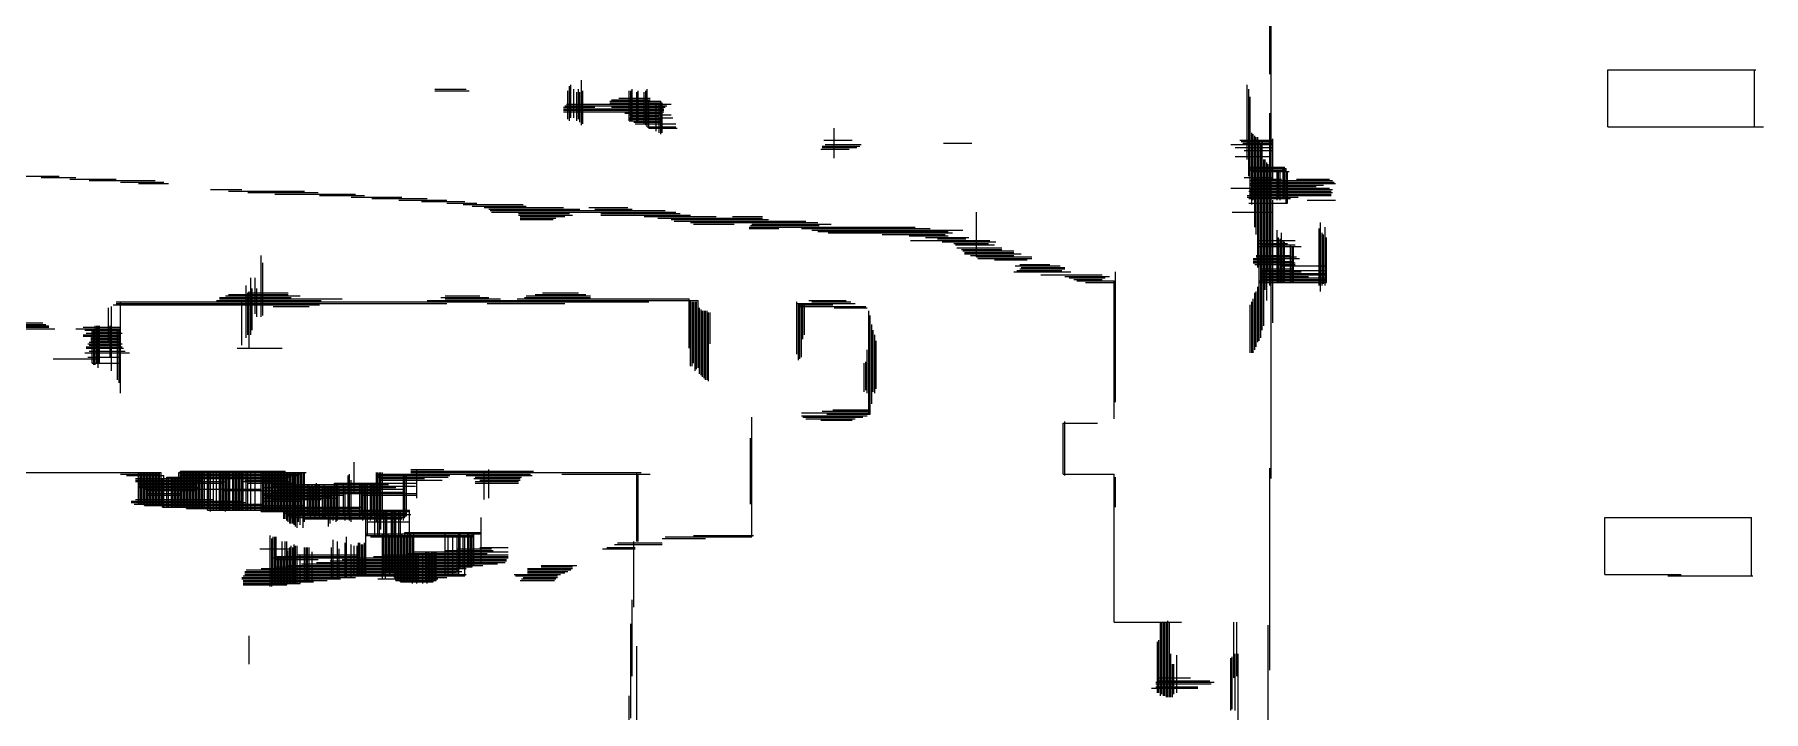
# Model space of a CAD drawing. Extents: x -18.1 to 24.4, y -13.4 to 16.4.
# Drawn here: x 2.5 to 14.06, y 1.56 to 6.08 of the extents above; entities that cross this region are included whole.
import ezdxf

# ---------------------------------------------------------------- set-up
doc = ezdxf.new("R2010")
doc.units = 0
doc.layers.add('1-0_REZ', color=7, linetype='CONTINUOUS')

msp = doc.modelspace()

# ---------------------------------------------------------------- linework, layer by layer
at = {"layer": '1-0_REZ'}
for p, q in [((10.76, 5.81), (10.76, 6.16)), ((10.77, 3.11), (10.77, 6.16)), ((13.02, 5.84), (14.01, 5.84)), ((13.02, 5.46), (13.02, 5.84)), ((14, 5.46), (14, 5.84)), ((5.18, 5.71), (5.39, 5.71)), ((5.18, 5.7), (5.41, 5.7)), ((6.07, 5.51), (6.07, 5.7)), ((6.08, 5.5), (6.08, 5.73)), ((6.09, 5.52), (6.09, 5.74)), ((6.11, 5.52), (6.11, 5.71)), ((6.13, 5.5), (6.13, 5.69)), ((6.14, 5.51), (6.14, 5.71)), ((6.15, 5.49), (6.15, 5.69)), ((6.16, 5.47), (6.16, 5.77)), ((6.17, 5.48), (6.17, 5.7)), ((6.48, 5.5), (6.48, 5.7)), ((6.49, 5.5), (6.49, 5.7)), ((6.5, 5.5), (6.5, 5.71)), ((6.53, 5.49), (6.53, 5.69)), ((6.54, 5.49), (6.54, 5.7)), ((6.58, 5.48), (6.58, 5.69)), ((6.59, 5.47), (6.59, 5.7)), ((6.6, 5.46), (6.6, 5.71)), ((10.61, 5.24), (10.61, 5.74)), ((10.62, 5.13), (10.62, 5.71)), ((6.04, 5.59), (6.25, 5.59)), ((6.04, 5.58), (6.71, 5.58)), ((6.04, 5.57), (6.71, 5.57)), ((6.04, 5.56), (6.71, 5.56)), ((6.05, 5.6), (6.73, 5.6)), ((6.06, 5.61), (6.76, 5.61)), ((6.35, 5.63), (6.69, 5.63)), ((6.35, 5.62), (6.7, 5.62)), ((6.36, 5.64), (6.62, 5.64)), ((6.36, 5.59), (6.72, 5.59)), ((6.41, 5.65), (6.62, 5.65)), ((6.45, 5.55), (6.69, 5.55)), ((6.61, 5.45), (6.61, 5.64)), ((6.66, 5.43), (6.66, 5.62)), ((6.68, 5.42), (6.68, 5.62)), ((6.69, 5.41), (6.69, 5.63)), ((6.7, 5.42), (6.7, 5.62)), ((10.63, 4.99), (10.63, 5.66)), ((10.76, 4.4), (10.76, 5.55)), ((6.48, 5.54), (6.76, 5.54)), ((6.48, 5.52), (6.77, 5.52)), ((6.48, 5.51), (6.69, 5.51)), ((6.48, 5.5), (6.69, 5.5)), ((6.49, 5.53), (6.68, 5.53)), ((6.51, 5.49), (6.7, 5.49)), ((6.52, 5.48), (6.79, 5.48)), ((6.6, 5.46), (6.79, 5.46)), ((6.61, 5.45), (6.8, 5.45)), ((7.85, 5.25), (7.85, 5.45)), ((13.02, 5.46), (14.06, 5.46)), ((7.77, 5.33), (8.02, 5.33)), ((7.77, 5.32), (8, 5.32)), ((7.78, 5.37), (7.97, 5.37)), ((7.79, 5.34), (8.03, 5.34)), ((8.58, 5.35), (8.77, 5.35)), ((10.5, 5.34), (10.78, 5.34)), ((10.53, 5.32), (10.78, 5.32)), ((10.56, 5.37), (10.78, 5.37)), ((10.57, 5.36), (10.78, 5.36)), ((10.58, 5.35), (10.78, 5.35)), ((10.64, 4.94), (10.64, 5.42)), ((10.65, 4.97), (10.65, 5.41)), ((10.66, 4.79), (10.66, 5.4)), ((10.67, 4.74), (10.67, 5.39)), ((10.68, 4.52), (10.68, 5.39)), ((10.69, 4.03), (10.69, 5.37)), ((10.7, 4.05), (10.7, 5.35)), ((10.71, 4.1), (10.71, 5.37)), ((10.78, 5.1), (10.78, 5.38)), ((7.76, 5.31), (7.95, 5.31)), ((10.53, 5.26), (10.77, 5.26)), ((10.59, 5.3), (10.78, 5.3)), ((10.72, 4.13), (10.72, 5.24)), ((10.73, 4.37), (10.73, 5.24)), ((10.74, 4.3), (10.74, 5.22)), ((10.75, 4.49), (10.75, 5.21)), ((2.42, 5.13), (2.67, 5.13)), ((2.55, 5.12), (2.78, 5.12)), ((2.74, 5.11), (3.05, 5.11)), ((2.87, 5.1), (3.31, 5.1)), ((3.08, 5.09), (3.37, 5.09)), ((10.59, 5.12), (10.78, 5.12)), ((10.62, 5.19), (10.86, 5.19)), ((10.62, 5.18), (10.87, 5.18)), ((10.62, 5.17), (10.87, 5.17)), ((10.63, 5.1), (11.18, 5.1)), ((10.64, 5.16), (10.89, 5.16)), ((10.64, 5.11), (10.84, 5.11)), ((10.64, 5.09), (11.19, 5.09)), ((10.81, 4.97), (10.81, 5.17)), ((10.82, 4.98), (10.82, 5.17)), ((10.83, 4.97), (10.83, 5.16)), ((10.85, 4.99), (10.85, 5.19)), ((10.86, 4.98), (10.86, 5.19)), ((10.87, 4.95), (10.87, 5.18)), ((10.88, 4.95), (10.88, 5.16)), ((10.94, 5.11), (11.16, 5.11)), ((3.2, 5.08), (3.4, 5.08)), ((3.68, 5.04), (3.89, 5.04)), ((3.8, 5.03), (4.31, 5.03)), ((3.93, 5.02), (4.4, 5.02)), ((4.11, 5.01), (4.65, 5.01)), ((4.41, 5), (4.71, 5)), ((4.62, 4.99), (4.96, 4.99)), ((4.76, 4.98), (5.13, 4.98)), ((4.94, 4.97), (5.26, 4.97)), ((10.5, 5.05), (11.16, 5.05)), ((10.61, 5), (11.17, 5)), ((10.61, 4.99), (10.95, 4.99)), ((10.62, 5.03), (11.17, 5.03)), ((10.62, 4.98), (10.9, 4.98)), ((10.63, 5.08), (11.2, 5.08)), ((10.63, 5.07), (11.12, 5.07)), ((10.63, 5.04), (11.18, 5.04)), ((10.63, 5.02), (11.18, 5.02)), ((10.63, 5.01), (11.17, 5.01)), ((10.64, 5.06), (11.07, 5.06)), ((10.78, 4.15), (10.78, 4.97)), ((11.01, 4.97), (11.2, 4.97)), ((5.09, 4.96), (5.38, 4.96)), ((5.26, 4.95), (5.46, 4.95)), ((5.37, 4.94), (5.77, 4.94)), ((5.43, 4.93), (5.79, 4.93)), ((5.51, 4.92), (6.04, 4.92)), ((5.54, 4.91), (6.15, 4.91)), ((5.55, 4.9), (6.72, 4.9)), ((5.56, 4.89), (6.79, 4.89)), ((5.74, 4.88), (6.08, 4.88)), ((5.74, 4.87), (6.1, 4.87)), ((5.75, 4.86), (6.05, 4.86)), ((6.21, 4.92), (6.47, 4.92)), ((6.25, 4.91), (6.5, 4.91)), ((6.29, 4.88), (6.82, 4.88)), ((6.29, 4.87), (6.89, 4.87)), ((6.58, 4.86), (7.06, 4.86)), ((7.17, 4.86), (7.37, 4.86)), ((8.8, 4.59), (8.8, 4.89)), ((10.51, 4.89), (10.78, 4.89)), ((10.62, 4.95), (10.88, 4.95)), ((5.75, 4.85), (5.99, 4.85)), ((5.75, 4.84), (5.97, 4.84)), ((6.67, 4.85), (7.37, 4.85)), ((6.76, 4.84), (7.41, 4.84)), ((6.78, 4.83), (7.66, 4.83)), ((6.89, 4.82), (7.74, 4.82)), ((6.91, 4.81), (7.18, 4.81)), ((7.28, 4.79), (8.39, 4.79)), ((7.28, 4.78), (7.48, 4.78)), ((7.29, 4.8), (7.75, 4.8)), ((7.3, 4.81), (7.83, 4.81)), ((7.63, 4.78), (8.49, 4.78)), ((7.7, 4.77), (8.71, 4.77)), ((7.74, 4.76), (8.61, 4.76)), ((7.81, 4.75), (8.64, 4.75)), ((8.17, 4.74), (8.59, 4.74)), ((10.81, 4.42), (10.81, 4.77)), ((10.84, 4.42), (10.84, 4.75)), ((11.09, 4.4), (11.09, 4.78)), ((11.1, 4.36), (11.1, 4.82)), ((11.11, 4.4), (11.11, 4.75)), ((11.12, 4.41), (11.12, 4.74)), ((11.13, 4.4), (11.13, 4.79)), ((8.35, 4.73), (8.61, 4.73)), ((8.36, 4.7), (8.89, 4.7)), ((8.46, 4.72), (8.75, 4.72)), ((8.54, 4.71), (8.73, 4.71)), ((8.57, 4.69), (8.93, 4.69)), ((8.65, 4.68), (8.88, 4.68)), ((8.66, 4.67), (8.92, 4.67)), ((8.67, 4.65), (8.97, 4.65)), ((8.7, 4.64), (8.97, 4.64)), ((8.71, 4.63), (9.05, 4.63)), ((10.68, 4.7), (10.93, 4.7)), ((10.69, 4.68), (10.88, 4.68)), ((10.69, 4.66), (10.97, 4.66)), ((10.7, 4.67), (10.93, 4.67)), ((10.82, 4.42), (10.82, 4.72)), ((10.83, 4.42), (10.83, 4.71)), ((10.85, 4.42), (10.85, 4.7)), ((10.86, 4.42), (10.86, 4.69)), ((10.9, 4.42), (10.9, 4.67)), ((10.91, 4.42), (10.91, 4.66)), ((10.92, 4.42), (10.92, 4.66)), ((11.14, 4.42), (11.14, 4.72)), ((4.02, 4.19), (4.02, 4.6)), ((4.03, 4.2), (4.03, 4.55)), ((8.72, 4.62), (9.05, 4.62)), ((8.72, 4.61), (9.1, 4.61)), ((8.76, 4.6), (9.05, 4.6)), ((8.8, 4.59), (9.17, 4.59)), ((8.81, 4.58), (9.17, 4.58)), ((8.92, 4.57), (9.14, 4.57)), ((9.06, 4.53), (9.36, 4.53)), ((9.09, 4.54), (9.29, 4.54)), ((9.09, 4.51), (9.39, 4.51)), ((9.1, 4.52), (9.39, 4.52)), ((10.65, 4.58), (10.96, 4.58)), ((10.65, 4.57), (10.86, 4.57)), ((10.65, 4.56), (10.92, 4.56)), ((10.65, 4.55), (10.93, 4.55)), ((10.66, 4.54), (10.93, 4.54)), ((10.67, 4.6), (10.9, 4.6)), ((10.67, 4.59), (10.94, 4.59)), ((10.7, 4.51), (10.92, 4.51)), ((10.84, 4.53), (11.14, 4.53)), ((3.92, 4.05), (3.92, 4.4)), ((3.95, 4.07), (3.95, 4.45)), ((3.98, 4.21), (3.98, 4.45)), ((9.05, 4.49), (9.43, 4.49)), ((9.07, 4.5), (9.37, 4.5)), ((9.23, 4.47), (9.64, 4.47)), ((9.39, 4.46), (9.69, 4.46)), ((9.42, 4.45), (9.66, 4.45)), ((9.45, 4.44), (9.64, 4.44)), ((9.47, 4.43), (9.72, 4.43)), ((9.53, 4.42), (9.72, 4.42)), ((9.72, 3.51), (9.72, 4.43)), ((9.73, 3.62), (9.73, 4.49)), ((10.69, 4.43), (11.14, 4.43)), ((10.69, 4.42), (11.14, 4.42)), ((10.7, 4.48), (11.14, 4.48)), ((10.7, 4.46), (11.02, 4.46)), ((10.7, 4.45), (11.14, 4.45)), ((10.7, 4.44), (11.14, 4.44)), ((10.71, 4.5), (11.14, 4.5)), ((10.71, 4.49), (10.97, 4.49)), ((10.71, 4.47), (11.14, 4.47)), ((3.05, 4.29), (6.61, 4.29)), ((3.05, 4.28), (5.26, 4.28)), ((3.08, 3.68), (3.08, 4.29)), ((3.72, 4.3), (4.42, 4.3)), ((3.74, 4.32), (4.22, 4.32)), ((3.74, 4.31), (4.56, 4.31)), ((3.78, 4.33), (4.28, 4.33)), ((3.8, 4.34), (4.2, 4.34)), ((3.89, 4), (3.89, 4.3)), ((3.93, 4.35), (4.2, 4.35)), ((3.93, 4.07), (3.93, 4.35)), ((3.94, 3.98), (3.94, 4.36)), ((3.96, 4.1), (3.96, 4.38)), ((3.99, 4.19), (3.99, 4.38)), ((5.13, 4.3), (6.94, 4.3)), ((5.22, 4.32), (5.54, 4.32)), ((5.25, 4.33), (5.48, 4.33)), ((5.25, 4.31), (5.62, 4.31)), ((5.53, 4.28), (6.05, 4.28)), ((5.73, 4.31), (6.88, 4.31)), ((5.78, 4.32), (6.22, 4.32)), ((5.79, 4.33), (6.22, 4.33)), ((5.85, 4.34), (6.19, 4.34)), ((5.9, 4.35), (6.14, 4.35)), ((6.88, 3.98), (6.88, 4.31)), ((6.89, 3.86), (6.89, 4.3)), ((6.9, 3.86), (6.9, 4.29)), ((6.91, 3.88), (6.91, 4.29)), ((6.92, 3.83), (6.92, 4.29)), ((6.93, 3.84), (6.93, 4.29)), ((6.94, 3.85), (6.94, 4.3)), ((7.6, 3.94), (7.6, 4.29)), ((7.6, 4.28), (7.99, 4.28)), ((7.61, 3.9), (7.61, 4.28)), ((7.62, 3.91), (7.62, 4.28)), ((7.63, 3.92), (7.63, 4.28)), ((7.64, 4.04), (7.64, 4.28)), ((7.65, 4.07), (7.65, 4.28)), ((7.68, 4.3), (7.93, 4.3)), ((7.7, 4.29), (7.96, 4.29)), ((10.64, 3.95), (10.64, 4.29)), ((10.65, 3.95), (10.65, 4.31)), ((10.66, 3.97), (10.66, 4.35)), ((10.67, 3.99), (10.67, 4.36)), ((10.68, 4.02), (10.68, 4.39)), ((3, 4.02), (3, 4.25)), ((3.02, 3.83), (3.02, 4.26)), ((3.03, 4.27), (4.41, 4.27)), ((4.1, 4.26), (4.34, 4.26)), ((6.95, 3.81), (6.95, 4.25)), ((6.96, 3.8), (6.96, 4.24)), ((6.97, 3.79), (6.97, 4.23)), ((6.98, 3.78), (6.98, 4.23)), ((6.99, 3.77), (6.99, 4.23)), ((7, 3.77), (7, 4.23)), ((7.01, 3.76), (7.01, 4.22)), ((7.02, 4.01), (7.02, 4.22)), ((7.61, 4.27), (7.84, 4.27)), ((7.61, 4.26), (8.06, 4.26)), ((7.85, 4.25), (8.07, 4.25)), ((8.08, 3.55), (8.08, 4.23)), ((8.09, 3.54), (8.09, 4.2)), ((10.63, 3.95), (10.63, 4.27)), ((1.79, 4.15), (2.56, 4.15)), ((1.8, 4.14), (2.58, 4.14)), ((2.03, 4.13), (2.6, 4.13)), ((2.03, 4.12), (2.6, 4.12)), ((2.29, 4.11), (2.64, 4.11)), ((2.78, 4.11), (3.08, 4.11)), ((2.83, 4.12), (3.08, 4.12)), ((2.83, 4.07), (3.08, 4.07)), ((2.83, 4.06), (3.08, 4.06)), ((2.84, 4.1), (3.08, 4.1)), ((2.85, 4.08), (3.09, 4.08)), ((2.88, 4.05), (3.08, 4.05)), ((2.89, 3.88), (2.89, 4.11)), ((2.89, 4.09), (3.08, 4.09)), ((2.9, 3.87), (2.9, 4.11)), ((2.91, 3.87), (2.91, 4.13)), ((2.92, 3.88), (2.92, 4.13)), ((2.93, 3.85), (2.93, 4.13)), ((2.94, 3.88), (2.94, 4.13)), ((3.01, 3.92), (3.01, 4.13)), ((3.06, 3.77), (3.06, 4.11)), ((3.07, 3.75), (3.07, 4.11)), ((8.1, 3.61), (8.1, 4.14)), ((8.11, 3.69), (8.11, 4.1)), ((8.12, 3.68), (8.12, 4.07)), ((2.84, 3.95), (3.14, 3.95)), ((2.85, 3.99), (3.09, 3.99)), ((2.85, 3.98), (3.1, 3.98)), ((2.86, 4.01), (3.09, 4.01)), ((2.87, 4.02), (3.08, 4.02)), ((2.87, 4), (3.08, 4)), ((2.87, 3.96), (3.11, 3.96)), ((2.88, 4.04), (3.08, 4.04)), ((2.88, 4.03), (3.08, 4.03)), ((3.86, 3.98), (4.16, 3.98)), ((8.07, 3.68), (8.07, 3.97)), ((8.13, 3.71), (8.13, 4.03)), ((2.63, 3.91), (2.92, 3.91)), ((2.86, 3.92), (3.08, 3.92)), ((2.89, 3.88), (3.08, 3.88)), ((8.05, 3.69), (8.05, 3.88)), ((8.06, 3.7), (8.06, 3.89)), ((7.3, 2.72), (7.3, 3.52)), ((7.63, 3.55), (8.09, 3.55)), ((7.63, 3.53), (8.07, 3.53)), ((7.64, 3.52), (8.04, 3.52)), ((7.66, 3.51), (7.99, 3.51)), ((7.76, 3.5), (7.97, 3.5)), ((7.77, 3.56), (8.09, 3.56)), ((7.8, 3.54), (8.09, 3.54)), ((7.84, 3.57), (8.09, 3.57)), ((9.38, 3.48), (9.61, 3.48)), ((9.38, 3.14), (9.38, 3.48)), ((9.39, 3.13), (9.39, 3.49)), ((7.29, 2.94), (7.29, 3.38)), ((1.93, 3.15), (3.35, 3.15)), ((3.08, 3.14), (3.34, 3.14)), ((3.12, 3.13), (3.37, 3.13)), ((3.2, 2.94), (3.2, 3.15)), ((3.21, 2.94), (3.21, 3.15)), ((3.22, 2.94), (3.22, 3.15)), ((3.23, 2.94), (3.23, 3.15)), ((3.24, 2.93), (3.24, 3.15)), ((3.25, 2.93), (3.25, 3.15)), ((3.26, 2.93), (3.26, 3.15)), ((3.27, 2.93), (3.27, 3.15)), ((3.28, 2.93), (3.28, 3.15)), ((3.29, 2.93), (3.29, 3.15)), ((3.3, 2.93), (3.3, 3.15)), ((3.31, 2.93), (3.31, 3.15)), ((3.32, 2.93), (3.32, 3.15)), ((3.33, 2.93), (3.33, 3.15)), ((3.34, 2.93), (3.34, 3.15)), ((3.35, 2.93), (3.35, 3.15)), ((3.37, 2.92), (3.37, 3.13)), ((3.39, 3.12), (4.21, 3.12)), ((3.39, 2.92), (3.39, 3.12)), ((3.42, 2.92), (3.42, 3.12)), ((3.43, 2.92), (3.43, 3.12)), ((3.44, 2.92), (3.44, 3.12)), ((3.45, 2.92), (3.45, 3.12)), ((3.46, 2.92), (3.46, 3.12)), ((3.47, 3.15), (4.32, 3.15)), ((3.47, 2.92), (3.47, 3.15)), ((3.48, 3.16), (4.18, 3.16)), ((3.48, 2.92), (3.48, 3.16)), ((3.48, 3.14), (4.29, 3.14)), ((3.49, 2.92), (3.49, 3.16)), ((3.49, 3.13), (4.26, 3.13)), ((3.5, 2.92), (3.5, 3.16)), ((3.51, 2.92), (3.51, 3.16)), ((3.52, 2.91), (3.52, 3.16)), ((3.53, 2.92), (3.53, 3.16)), ((3.54, 2.91), (3.54, 3.16)), ((3.55, 2.91), (3.55, 3.16)), ((3.56, 2.91), (3.56, 3.16)), ((3.57, 2.91), (3.57, 3.16)), ((3.58, 2.91), (3.58, 3.16)), ((3.59, 2.91), (3.59, 3.16)), ((3.6, 2.91), (3.6, 3.16)), ((3.61, 2.91), (3.61, 3.16)), ((3.62, 2.91), (3.62, 3.16)), ((3.63, 2.91), (3.63, 3.16)), ((3.64, 2.91), (3.64, 3.16)), ((3.66, 2.9), (3.66, 3.16)), ((3.67, 2.91), (3.67, 3.16)), ((3.68, 2.89), (3.68, 3.16)), ((3.7, 2.9), (3.7, 3.16)), ((3.72, 2.9), (3.72, 3.16)), ((3.74, 2.9), (3.74, 3.16)), ((3.75, 2.9), (3.75, 3.16)), ((3.76, 2.9), (3.76, 3.16)), ((3.77, 2.9), (3.77, 3.16)), ((3.78, 2.89), (3.78, 3.16)), ((3.79, 2.9), (3.79, 3.16)), ((3.8, 2.9), (3.8, 3.16)), ((3.81, 2.9), (3.81, 3.16)), ((3.83, 2.9), (3.83, 3.16)), ((3.84, 2.9), (3.84, 3.16)), ((3.85, 2.9), (3.85, 3.16)), ((3.86, 2.9), (3.86, 3.16)), ((3.87, 2.9), (3.87, 3.16)), ((3.88, 2.9), (3.88, 3.16)), ((3.89, 2.9), (3.89, 3.16)), ((3.9, 2.9), (3.9, 3.16)), ((3.92, 2.9), (3.92, 3.16)), ((3.93, 2.9), (3.93, 3.16)), ((3.95, 2.9), (3.95, 3.16)), ((3.98, 2.9), (3.98, 3.16)), ((4.02, 2.89), (4.02, 3.16)), ((4.03, 2.89), (4.03, 3.16)), ((4.04, 2.89), (4.04, 3.16)), ((4.05, 2.89), (4.05, 3.16)), ((4.06, 2.89), (4.06, 3.16)), ((4.07, 2.89), (4.07, 3.16)), ((4.08, 2.89), (4.08, 3.16)), ((4.09, 2.89), (4.09, 3.16)), ((4.1, 2.89), (4.1, 3.16)), ((4.11, 2.89), (4.11, 3.16)), ((4.12, 2.89), (4.12, 3.16)), ((4.13, 2.89), (4.13, 3.16)), ((4.14, 2.89), (4.14, 3.16)), ((4.15, 2.89), (4.15, 3.16)), ((4.16, 2.89), (4.16, 3.16)), ((4.17, 2.84), (4.17, 3.16)), ((4.18, 2.84), (4.18, 3.16)), ((4.19, 2.83), (4.19, 3.15)), ((4.2, 2.82), (4.2, 3.15)), ((4.21, 2.81), (4.21, 3.15)), ((4.22, 2.81), (4.22, 3.15)), ((4.23, 2.81), (4.23, 3.15)), ((4.24, 2.8), (4.24, 3.15)), ((4.25, 2.79), (4.25, 3.15)), ((4.26, 2.78), (4.26, 3.15)), ((4.27, 2.82), (4.27, 3.15)), ((4.28, 2.8), (4.28, 3.15)), ((4.29, 2.88), (4.29, 3.15)), ((4.3, 2.78), (4.3, 3.15)), ((4.31, 2.82), (4.31, 3.15)), ((4.6, 2.87), (4.6, 3.13)), ((4.61, 2.83), (4.61, 3.14)), ((4.64, 3.01), (4.64, 3.22)), ((4.79, 2.82), (4.79, 3.15)), ((4.79, 3.14), (5.82, 3.14)), ((4.79, 3.13), (5.28, 3.13)), ((4.8, 2.72), (4.8, 3.15)), ((4.8, 3.12), (5.27, 3.12)), ((4.81, 2.72), (4.81, 3.15)), ((4.82, 2.77), (4.82, 3.15)), ((4.83, 2.84), (4.83, 3.15)), ((4.97, 2.83), (4.97, 3.14)), ((4.98, 2.85), (4.98, 3.14)), ((4.99, 2.86), (4.99, 3.14)), ((5.02, 3.17), (5.24, 3.17)), ((5.02, 3.16), (5.84, 3.16)), ((5.02, 3.15), (6.56, 3.15)), ((5.06, 2.98), (5.06, 3.17)), ((5.39, 3.13), (5.83, 3.13)), ((5.45, 3.12), (5.76, 3.12)), ((5.51, 2.97), (5.51, 3.16)), ((5.54, 2.98), (5.54, 3.17)), ((6.03, 3.14), (6.62, 3.14)), ((6.53, 2.69), (6.53, 3.15)), ((6.54, 2.69), (6.54, 3.14)), ((9.38, 3.14), (9.72, 3.14)), ((9.72, 2.15), (9.72, 3.14)), ((9.73, 2.92), (9.73, 3.12)), ((10.76, 1.83), (10.76, 3.18)), ((3.18, 3.11), (4.19, 3.11)), ((3.18, 3.1), (3.63, 3.1)), ((3.18, 3.09), (3.78, 3.09)), ((3.2, 3.08), (3.77, 3.08)), ((3.2, 3.07), (3.59, 3.07)), ((3.2, 3.06), (3.58, 3.06)), ((3.2, 3.05), (3.61, 3.05)), ((3.23, 3.04), (4.02, 3.04)), ((3.25, 3.03), (3.58, 3.03)), ((3.25, 3.01), (3.48, 3.01)), ((3.36, 2.92), (3.36, 3.11)), ((3.4, 2.92), (3.4, 3.11)), ((3.77, 3.03), (4.82, 3.03)), ((3.89, 3.09), (4.21, 3.09)), ((3.91, 3.1), (4.2, 3.1)), ((3.93, 3.08), (4.23, 3.08)), ((4.03, 3.01), (5.06, 3.01)), ((4.04, 3.05), (4.92, 3.05)), ((4.09, 3.07), (4.87, 3.07)), ((4.09, 3.06), (5.05, 3.06)), ((4.1, 3.02), (4.97, 3.02)), ((4.13, 3.04), (4.98, 3.04)), ((4.33, 2.88), (4.33, 3.07)), ((4.34, 2.88), (4.34, 3.07)), ((4.35, 2.84), (4.35, 3.06)), ((4.36, 2.86), (4.36, 3.07)), ((4.37, 2.86), (4.37, 3.06)), ((4.38, 2.84), (4.38, 3.07)), ((4.39, 2.88), (4.39, 3.08)), ((4.4, 2.86), (4.4, 3.07)), ((4.41, 2.85), (4.41, 3.07)), ((4.43, 2.84), (4.43, 3.06)), ((4.44, 2.85), (4.44, 3.07)), ((4.45, 2.85), (4.45, 3.06)), ((4.46, 2.86), (4.46, 3.06)), ((4.47, 2.79), (4.47, 3.06)), ((4.48, 2.81), (4.48, 3.06)), ((4.49, 2.86), (4.49, 3.06)), ((4.5, 2.83), (4.5, 3.06)), ((4.51, 3.08), (5.06, 3.08)), ((4.51, 2.86), (4.51, 3.08)), ((4.52, 2.82), (4.52, 3.08)), ((4.53, 2.83), (4.53, 3.07)), ((4.54, 2.87), (4.54, 3.06)), ((4.57, 2.87), (4.57, 3.07)), ((4.58, 2.83), (4.58, 3.06)), ((4.62, 2.82), (4.62, 3.1)), ((4.68, 2.84), (4.68, 3.08)), ((4.69, 2.86), (4.69, 3.08)), ((4.7, 2.83), (4.7, 3.08)), ((4.71, 2.84), (4.71, 3.08)), ((4.72, 2.46), (4.72, 3.07)), ((4.73, 2.73), (4.73, 3.08)), ((4.75, 2.83), (4.75, 3.07)), ((4.76, 2.85), (4.76, 3.08)), ((4.77, 2.86), (4.77, 3.08)), ((4.78, 2.72), (4.78, 3.07)), ((4.81, 3.11), (5.11, 3.11)), ((4.81, 3.1), (5.23, 3.1)), ((5.44, 3.11), (5.75, 3.11)), ((5.45, 3.09), (5.74, 3.09)), ((5.45, 3.08), (5.74, 3.08)), ((5.48, 3.1), (5.75, 3.1)), ((3.15, 2.96), (3.89, 2.96)), ((3.15, 2.95), (3.92, 2.95)), ((3.17, 2.94), (4.03, 2.94)), ((3.18, 2.97), (3.7, 2.97)), ((3.24, 2.93), (4.31, 2.93)), ((3.25, 3), (3.48, 3)), ((3.36, 2.92), (4.69, 2.92)), ((3.52, 2.91), (4.68, 2.91)), ((3.66, 2.9), (5.01, 2.9)), ((4.02, 2.89), (5.01, 2.89)), ((4.04, 3), (4.57, 3)), ((4.04, 2.98), (4.52, 2.98)), ((4.04, 2.96), (4.29, 2.96)), ((4.06, 2.99), (4.48, 2.99)), ((4.1, 2.97), (4.42, 2.97)), ((4.69, 3), (5.06, 3)), ((4.84, 2.47), (4.84, 2.9)), ((4.85, 2.44), (4.85, 2.9)), ((4.86, 2.48), (4.86, 2.89)), ((4.89, 2.48), (4.89, 2.9)), ((4.9, 2.48), (4.9, 2.9)), ((4.91, 2.45), (4.91, 2.89)), ((4.92, 2.43), (4.92, 2.89)), ((4.94, 2.43), (4.94, 2.9)), ((4.95, 2.42), (4.95, 2.89)), ((5.01, 2.43), (5.01, 2.9)), ((4.17, 2.88), (4.99, 2.88)), ((4.2, 2.87), (5.02, 2.87)), ((4.2, 2.86), (4.99, 2.86)), ((4.21, 2.85), (4.98, 2.85)), ((4.31, 2.84), (4.96, 2.84)), ((4.73, 2.82), (5.01, 2.82)), ((5.49, 2.54), (5.49, 2.85)), ((13, 2.85), (13.98, 2.85)), ((13, 2.47), (13, 2.85)), ((13.98, 2.46), (13.98, 2.85)), ((4.08, 2.39), (4.08, 2.73)), ((4.09, 2.39), (4.09, 2.71)), ((4.1, 2.4), (4.1, 2.72)), ((4.11, 2.4), (4.11, 2.72)), ((4.12, 2.4), (4.12, 2.72)), ((4.16, 2.4), (4.16, 2.69)), ((4.18, 2.4), (4.18, 2.69)), ((4.19, 2.4), (4.19, 2.69)), ((4.22, 2.41), (4.22, 2.66)), ((4.24, 2.41), (4.24, 2.67)), ((4.25, 2.41), (4.25, 2.66)), ((4.26, 2.41), (4.26, 2.66)), ((4.5, 2.44), (4.5, 2.7)), ((4.53, 2.44), (4.53, 2.69)), ((4.58, 2.45), (4.58, 2.68)), ((4.59, 2.45), (4.59, 2.72)), ((4.62, 2.45), (4.62, 2.67)), ((4.64, 2.46), (4.64, 2.66)), ((4.66, 2.46), (4.66, 2.66)), ((4.67, 2.46), (4.67, 2.68)), ((4.68, 2.46), (4.68, 2.68)), ((4.69, 2.46), (4.69, 2.67)), ((4.7, 2.46), (4.7, 2.67)), ((4.71, 2.46), (4.71, 2.68)), ((4.72, 2.74), (5.49, 2.74)), ((4.72, 2.73), (5.44, 2.73)), ((4.75, 2.72), (5.44, 2.72)), ((4.83, 2.44), (4.83, 2.74)), ((4.87, 2.48), (4.87, 2.74)), ((4.88, 2.46), (4.88, 2.73)), ((4.93, 2.43), (4.93, 2.72)), ((4.96, 2.43), (4.96, 2.74)), ((4.97, 2.42), (4.97, 2.72)), ((4.98, 2.75), (5.49, 2.75)), ((4.98, 2.42), (4.98, 2.75)), ((4.99, 2.42), (4.99, 2.72)), ((5, 2.42), (5, 2.75)), ((5.02, 2.42), (5.02, 2.74)), ((5.03, 2.41), (5.03, 2.72)), ((5.04, 2.43), (5.04, 2.74)), ((5.25, 2.46), (5.25, 2.75)), ((5.27, 2.46), (5.27, 2.72)), ((5.3, 2.46), (5.3, 2.72)), ((5.33, 2.47), (5.33, 2.73)), ((5.34, 2.47), (5.34, 2.75)), ((5.35, 2.51), (5.35, 2.75)), ((5.37, 2.51), (5.37, 2.73)), ((5.38, 2.46), (5.38, 2.72)), ((5.4, 2.52), (5.4, 2.75)), ((5.41, 2.52), (5.41, 2.75)), ((5.42, 2.52), (5.42, 2.73)), ((5.43, 2.52), (5.43, 2.75)), ((5.44, 2.53), (5.44, 2.74)), ((6.38, 2.67), (6.7, 2.67)), ((6.4, 2.68), (6.7, 2.68)), ((6.51, 2.25), (6.51, 2.69)), ((6.7, 2.71), (6.99, 2.71)), ((6.72, 2.72), (7.3, 2.72)), ((6.91, 2.73), (7.31, 2.73)), ((4.01, 2.64), (4.22, 2.64)), ((4.09, 2.58), (5.67, 2.58)), ((4.11, 2.59), (4.67, 2.59)), ((4.11, 2.57), (4.4, 2.57)), ((4.13, 2.4), (4.13, 2.59)), ((4.14, 2.4), (4.14, 2.59)), ((4.15, 2.4), (4.15, 2.59)), ((4.17, 2.4), (4.17, 2.59)), ((4.2, 2.41), (4.2, 2.63)), ((4.21, 2.41), (4.21, 2.65)), ((4.23, 2.41), (4.23, 2.65)), ((4.26, 2.6), (4.68, 2.6)), ((4.28, 2.41), (4.28, 2.6)), ((4.31, 2.42), (4.31, 2.65)), ((4.32, 2.42), (4.32, 2.65)), ((4.33, 2.42), (4.33, 2.65)), ((4.34, 2.42), (4.34, 2.65)), ((4.36, 2.43), (4.36, 2.62)), ((4.39, 2.55), (5.65, 2.55)), ((4.48, 2.56), (5.66, 2.56)), ((4.49, 2.44), (4.49, 2.65)), ((4.54, 2.44), (4.54, 2.64)), ((4.56, 2.57), (5.66, 2.57)), ((4.77, 2.59), (5.67, 2.59)), ((4.84, 2.6), (5.67, 2.6)), ((5, 2.61), (5.53, 2.61)), ((5.03, 2.62), (5.67, 2.62)), ((5.05, 2.42), (5.05, 2.61)), ((5.06, 2.41), (5.06, 2.61)), ((5.07, 2.42), (5.07, 2.61)), ((5.1, 2.41), (5.1, 2.61)), ((5.12, 2.43), (5.12, 2.62)), ((5.13, 2.41), (5.13, 2.62)), ((5.14, 2.42), (5.14, 2.62)), ((5.15, 2.42), (5.15, 2.61)), ((5.16, 2.42), (5.16, 2.62)), ((5.17, 2.42), (5.17, 2.62)), ((5.18, 2.43), (5.18, 2.62)), ((5.19, 2.43), (5.19, 2.62)), ((5.25, 2.63), (5.57, 2.63)), ((5.33, 2.64), (5.56, 2.64)), ((5.48, 2.65), (5.67, 2.65)), ((6.3, 2.64), (6.52, 2.64)), ((6.33, 2.65), (6.52, 2.65)), ((3.89, 2.45), (4.65, 2.45)), ((3.89, 2.44), (4.55, 2.44)), ((3.9, 2.46), (5.38, 2.46)), ((3.9, 2.43), (4.46, 2.43)), ((3.91, 2.49), (5.36, 2.49)), ((3.91, 2.48), (5.32, 2.48)), ((3.91, 2.47), (5.39, 2.47)), ((3.92, 2.5), (5.34, 2.5)), ((4.02, 2.51), (5.39, 2.51)), ((4.12, 2.52), (5.43, 2.52)), ((4.2, 2.53), (5.5, 2.53)), ((4.29, 2.54), (5.6, 2.54)), ((4.8, 2.44), (5.2, 2.44)), ((4.91, 2.45), (5.26, 2.45)), ((4.92, 2.43), (5.19, 2.43)), ((5.71, 2.47), (6.02, 2.47)), ((5.72, 2.46), (6, 2.46)), ((5.75, 2.43), (5.98, 2.43)), ((5.76, 2.44), (5.99, 2.44)), ((5.77, 2.45), (6, 2.45)), ((5.8, 2.51), (6.1, 2.51)), ((5.8, 2.5), (6.09, 2.5)), ((5.8, 2.49), (6.07, 2.49)), ((5.8, 2.48), (6.05, 2.48)), ((5.89, 2.53), (6.13, 2.53)), ((5.89, 2.52), (6.1, 2.52)), ((13, 2.47), (13.51, 2.47)), ((13.42, 2.46), (13.99, 2.46)), ((3.9, 2.42), (4.37, 2.42)), ((3.9, 2.41), (4.28, 2.41)), ((3.9, 2.4), (4.19, 2.4)), ((4.95, 2.42), (5.17, 2.42)), ((6.5, 1.79), (6.5, 2.3)), ((6.49, 1.51), (6.49, 2.14)), ((9.72, 2.15), (10.17, 2.15)), ((10.03, 1.66), (10.03, 2.15)), ((10.04, 1.67), (10.04, 2.15)), ((10.05, 1.66), (10.05, 2.15)), ((10.06, 1.66), (10.06, 2.15)), ((10.07, 1.65), (10.07, 2.15)), ((10.08, 1.65), (10.08, 2.16)), ((10.09, 1.65), (10.09, 2.15)), ((10.52, 1.78), (10.52, 2.15)), ((10.54, 1.79), (10.54, 2.15)), ((10.75, 0.67), (10.75, 2.13)), ((3.94, 1.87), (3.94, 2.06)), ((6.53, 1.21), (6.53, 1.99)), ((10.01, 1.68), (10.01, 2.02)), ((10.02, 1.68), (10.02, 2.03)), ((10.1, 1.65), (10.1, 1.94)), ((10.11, 1.65), (10.11, 1.87)), ((10.12, 1.67), (10.12, 1.87)), ((10.14, 1.68), (10.14, 1.93)), ((10.5, 1.56), (10.5, 1.91)), ((10.51, 1.57), (10.51, 1.92)), ((10.53, 1.56), (10.53, 1.94)), ((10.55, 1.21), (10.55, 1.94)), ((10, 1.75), (10.39, 1.75)), ((10, 1.74), (10.37, 1.74)), ((10.01, 1.78), (10.23, 1.78)), ((10.01, 1.76), (10.36, 1.76)), ((6.48, 1.01), (6.48, 1.66)), ((9.97, 1.71), (10.28, 1.71)), ((10, 1.72), (10.28, 1.72))]:
    msp.add_line(p, q, dxfattribs=at)

doc.saveas('drawing.dxf')
